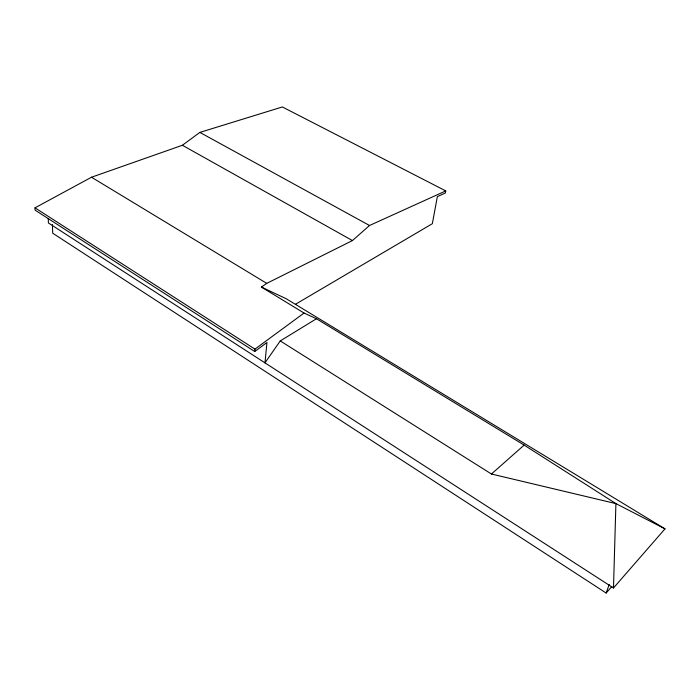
<?xml version="1.0" encoding="UTF-8"?>
<svg xmlns="http://www.w3.org/2000/svg" width="700" height="700" viewBox="0 0 700 700"><rect width="100%" height="100%" fill="white"/><g stroke="black" fill="none" stroke-linecap="round" stroke-linejoin="round"><path stroke-width="1.05" d="M48.256 218.575L48.396 222.95L613.489 587.991L615.913 503.606L524.142 445.086L316.453 318.754L304.062 313.049L261.406 287.07L266.744 283.377L352.433 240.564L369.521 225.496L445.76 190.907L445.366 192.99L437.351 196.639L432.338 223.702L295.47 304.29M445.76 190.907L282.354 106.96L199.859 132.405L182.385 145.268L91.507 177.231L35 207.839L35.096 210.149L254.73 351.514L254.949 349.116L304.062 313.049M52.421 224.525L52.692 233.205L606.148 593.04L609.236 584.421M316.453 318.754L280.254 340.918L264.959 362.854L266.954 342.51L254.73 351.514M613.489 587.991L665 528.859L286.072 298.655L261.406 287.07M606.148 593.04L611.861 586.495M280.254 340.918L491.444 474.014L524.142 445.086M491.444 474.014L615.913 503.606L665 528.859M199.859 132.405L369.521 225.496M182.385 145.268L352.433 240.564M91.507 177.231L266.744 283.377M35 207.839L254.949 349.116"/></g></svg>
